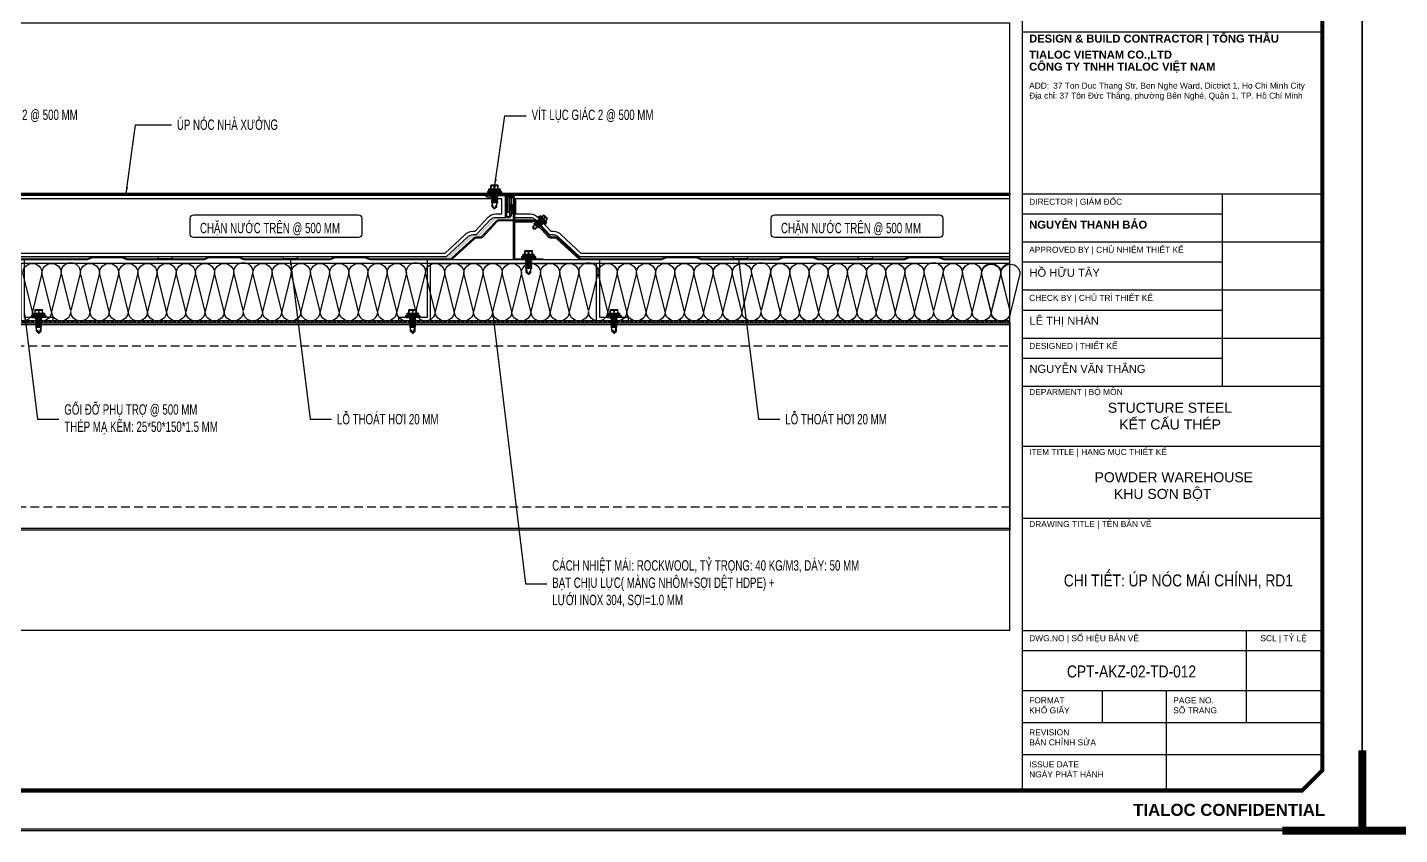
# Model space of a CAD drawing. Header units: inches. Extents: x 340055 to 349452, y -34649 to -30845.
# Drawn here: x 343103.1 to 343500.6, y -32779.5 to -32545.8 of the extents above; entities that cross this region are included whole.
import ezdxf
from ezdxf.enums import TextEntityAlignment as Align

# ---------------------------------------------------------------- set-up
doc = ezdxf.new("R2010")
doc.units = ezdxf.units.IN
doc.header["$MEASUREMENT"] = 0
doc.linetypes.add('HIDDEN', pattern=[0.375, 0.25, -0.125])
for name, color, linetype in [('0 @ 1', 7, 'Continuous'), ('3', 3, 'Continuous'), ('DIM', 8, 'Continuous'), ('flashing', 6, 'Continuous'), ('FLAT BAR', 1, 'Continuous'), ('NET IN', 3, 'Continuous'), ('STRUCTURE', 1, 'Continuous')]:
    doc.layers.add(name, color=color, linetype=linetype)
doc.layers.add('Cover text', color=7, linetype='Continuous', true_color=0x52370f)
for name, color, linetype, lineweight in [('TEXT @ 1', 7, 'Continuous', 20), ('TL-TIILE BLOCK A2$0$TL-TITLE BLOCK - TEXT @ 1', 7, 'Continuous', 25), ('TL-TIILE BLOCK A2$0$TL-TITLE BLOCK 1', 7, 'Continuous', 50), ('TL-TIILE BLOCK A2$0$TL-TITLE BLOCK 2', 7, 'Continuous', 25)]:
    doc.layers.add(name, color=color, linetype=linetype, lineweight=lineweight)
doc.styles.add('ST1H', font='vnshxh.shx', dxfattribs={"width": 0.7})
doc.styles.add('TIEU DE', font='', dxfattribs={"width": 0.8})
doc.styles.add('TL-TIILE BLOCK A2$0$MEP-TEXT T.BLOCK 1', font='arial.ttf', dxfattribs={"height": 1.5})
doc.styles.add('TL-TIILE BLOCK A2$0$MEP-TEXT T.BLOCK 2', font='arial.ttf')
doc.styles.add('TL-TIILE BLOCK A2$0$MEP-TEXT T.BLOCK 3', font='arial.ttf', dxfattribs={"height": 3})
doc.styles.get('TIEU DE').set_extended_font_data('.VnArial NarrowH')
doc.dimstyles.new('3', dxfattribs={"dimtxt": 3.5, "dimasz": 1.8, "dimexe": 1, "dimexo": 0, "dimgap": 1, "dimtad": 1, "dimdec": 0, "dimlfac": 3, "dimzin": 0, "dimdsep": 46, "dimtxsty": 'ST1H', "dimblk": 'OBLIQUE', "dimcen": 1, "dimdle": 1, "dimclrd": 8, "dimclre": 8, "dimclrt": 3, "dimadec": 0, "dimazin": 0, "dimtfac": 1, "dimtdec": 0, "dimtix": 1, "dimtofl": 0, "dimtmove": 1, "dimatfit": 3, "dimfxl": 0, "dimtolj": 1, "dimtzin": 0, "dimlwd": -1, "dimlwe": -1, "dimarcsym": 0})

# ---------------------------------------------------------------- blocks, each defined once
blk = doc.blocks.new('A$C2213260D')
at = {"color": 9, "ltscale": 0.5}
for points in [[(170, 8.33, -1), (173.33, 8.33), (171.67, 1.67)], [(176.67, 8.33), (175, 1.67), (173.33, 8.33, -1)], [(176.66, 8.46, -1), (180, 8.46), (178.33, 1.8)], [(180, 8.33, -1), (183.33, 8.33), (181.67, 1.67)], [(186.67, 8.33), (185, 1.67), (183.33, 8.33, -1)], [(186.67, 8.33, -1), (190, 8.33), (188.33, 1.67)], [(190, 8.33, -1), (193.33, 8.33), (191.67, 1.67)], [(196.67, 8.33), (195, 1.67), (193.33, 8.33, -1)], [(196.67, 8.33, -1), (200, 8.33), (198.33, 1.67)], [(200, 8.33, -1), (203.33, 8.33), (201.67, 1.67)], [(206.67, 8.33), (205, 1.67), (203.33, 8.33, -1)], [(206.66, 8.46, -1), (210, 8.46), (208.33, 1.8)], [(210, 8.33, -1), (213.33, 8.33), (211.67, 1.67)], [(216.67, 8.33), (215, 1.67), (213.33, 8.33, -1)], [(216.67, 8.33, -1), (220, 8.33), (218.33, 1.67)], [(220, 8.33, -1), (223.33, 8.33), (221.67, 1.67)], [(226.67, 8.33), (225, 1.67), (223.33, 8.33, -1)], [(226.67, 8.33, -1), (230, 8.33), (228.33, 1.67)], [(230, 8.33, -1), (233.33, 8.33), (231.67, 1.67)], [(236.67, 8.33), (235, 1.67), (233.33, 8.33, -1)], [(236.66, 8.46, -1), (240, 8.46), (238.33, 1.8)], [(240, 8.33, -1), (243.33, 8.33), (241.67, 1.67)], [(246.67, 8.33), (245, 1.67), (243.33, 8.33, -1)], [(246.67, 8.33, -1), (250, 8.33), (248.33, 1.67)], [(250, 8.33, -1), (253.33, 8.33), (251.67, 1.67)], [(256.67, 8.33), (255, 1.67), (253.33, 8.33, -1)], [(256.67, 8.33, -1), (260, 8.33), (258.33, 1.67)], [(260, 8.33, -1), (263.33, 8.33), (261.67, 1.67)], [(266.67, 8.33), (265, 1.67), (263.33, 8.33, -1)], [(266.66, 8.46, -1), (270, 8.46), (268.33, 1.8)], [(270, 8.33, -1), (273.33, 8.33), (271.67, 1.67)], [(276.67, 8.33), (275, 1.67), (273.33, 8.33, -1)], [(276.67, 8.33, -1), (280, 8.33), (278.33, 1.67)], [(280, 8.33, -1), (283.33, 8.33), (281.67, 1.67)], [(286.67, 8.33), (285, 1.67), (283.33, 8.33, -1)], [(286.67, 8.33, -1), (290, 8.33), (288.33, 1.67)], [(290, 8.33, -1), (293.33, 8.33), (291.67, 1.67)], [(296.67, 8.33), (295, 1.67), (293.33, 8.33, -1)], [(296.66, 8.46, -1), (300, 8.46), (298.33, 1.8)], [(300, 8.33, -1), (303.33, 8.33), (301.67, 1.67)], [(306.67, 8.33), (305, 1.67), (303.33, 8.33, -1)], [(306.67, 8.33, -1), (310, 8.33), (308.33, 1.67)], [(310, 8.33, -1), (313.33, 8.33), (311.67, 1.67)], [(316.67, 8.33), (315, 1.67), (313.33, 8.33, -1)], [(316.67, 8.33, -1), (320, 8.33), (318.33, 1.67)], [(320, 8.33, -1), (323.33, 8.33), (321.67, 1.67)], [(326.67, 8.33), (325, 1.67), (323.33, 8.33, -1)], [(326.66, 8.46, -1), (330, 8.46), (328.33, 1.8)], [(330, 8.33, -1), (333.33, 8.33), (331.67, 1.67)], [(333.33, 8.33, -1), (336.67, 8.33), (335, 1.67)], [(336.67, 8.2, -1), (340.01, 8.2), (338.34, 1.54)], [(340.01, 8.2, -1), (343.34, 8.2), (341.67, 1.54)]]:
    blk.add_lwpolyline(points, format="xyb", close=True, dxfattribs=at)
for points in [[(180, 0, -0.414214), (178.33, 1.67, -1), (175, 1.67, -1), (171.67, 1.67, -1), (168.33, 1.67)], [(188.33, 1.67, -1), (185, 1.67, -1), (181.67, 1.67, -0.414214), (180, 0, -0.414214)], [(198.33, 1.67, -1), (195, 1.67, -1), (191.67, 1.67, -1), (188.33, 1.67)], [(210, 0, -0.414214), (208.33, 1.67, -1), (205, 1.67, -1), (201.67, 1.67, -1), (198.33, 1.67)], [(218.33, 1.67, -1), (215, 1.67, -1), (211.67, 1.67, -0.414214), (210, 0, -0.414214)], [(228.33, 1.67, -1), (225, 1.67, -1), (221.67, 1.67, -1), (218.33, 1.67)], [(240, 0, -0.414214), (238.33, 1.67, -1), (235, 1.67, -1), (231.67, 1.67, -1), (228.33, 1.67)], [(248.33, 1.67, -1), (245, 1.67, -1), (241.67, 1.67, -0.414214), (240, 0, -0.414214)], [(258.33, 1.67, -1), (255, 1.67, -1), (251.67, 1.67, -1), (248.33, 1.67)], [(270, 0, -0.414214), (268.33, 1.67, -1), (265, 1.67, -1), (261.67, 1.67, -1), (258.33, 1.67)], [(278.33, 1.67, -1), (275, 1.67, -1), (271.67, 1.67, -0.414214), (270, 0, -0.414214)], [(288.33, 1.67, -1), (285, 1.67, -1), (281.67, 1.67, -1), (278.33, 1.67)], [(300, 0, -0.414214), (298.33, 1.67, -1), (295, 1.67, -1), (291.67, 1.67, -1), (288.33, 1.67)], [(308.33, 1.67, -1), (305, 1.67, -1), (301.67, 1.67, -0.414214), (300, 0, -0.414214)], [(318.33, 1.67, -1), (315, 1.67, -1), (311.67, 1.67, -1), (308.33, 1.67)], [(330, 0, -0.414214), (328.33, 1.67, -1), (325, 1.67, -1), (321.67, 1.67, -1), (318.33, 1.67)], [(338.33, 1.67, -1), (335, 1.67, -1), (331.67, 1.67, -0.414214), (330, 0, -0.414214)], [(341.67, 1.54, -1), (338.34, 1.54)]]:
    blk.add_lwpolyline(points, format="xyb", dxfattribs=at)
blk = doc.blocks.new('Short_Self_drilling')
at = {"layer": 'STRUCTURE', "color": 1, "linetype": 'Continuous'}
for p, q in [((6.4, 1.7), (-6.4, 1.7)), ((5.1, 3.8), (-5.1, 3.8)), ((-2.6, 2.9), (-5.1, 2.9)), ((-3.4, 3.8), (-3.4, 6.8)), ((3, 7.2), (-3, 7.2)), ((2.6, 2.9), (-2.6, 2.9)), ((-2.1, 2.8), (-2.1, 2.9)), ((6.3, 0), (0, 0)), ((2.2, 2.8), (2.2, 2.9)), ((2.2, -0.5), (2.2, 0)), ((5.1, 2.9), (2.6, 2.9)), ((3.4, 3.8), (3.4, 6.8)), ((3, -1.2), (-2.7, -0.2)), ((3, -2.7), (-2.7, -1.8)), ((3, -4.2), (-2.7, -3.3)), ((3, -5.8), (-2.7, -4.8)), ((3, -7.3), (-2.7, -6.3)), ((-1.9, -8), (-2.7, -7.9)), ((-2.1, -1.4), (-2.1, -0.9)), ((-2.1, -2.9), (-2.1, -2.4)), ((-2.1, -4.4), (-2.1, -3.9)), ((-2.1, -6), (-2.1, -5.4)), ((-2.1, -7.5), (-2.1, -7)), ((-2.1, -12.3), (-2.1, -8.5)), ((3, -8.8), (-1.1, -8.1)), ((2.1, -12.3), (2.1, -9.1)), ((2.2, -2), (2.2, -1.5)), ((2.2, -3.6), (2.2, -3)), ((2.2, -5.1), (2.2, -4.6)), ((2.2, -6.6), (2.2, -6.1)), ((2.2, -8.1), (2.2, -7.6))]:
    blk.add_line(p, q, dxfattribs=at)
blk.add_lwpolyline([(6.4, 1.3), (6.4, 1.7), (2.1, 2.8), (-2.1, 2.8), (-6.4, 1.7), (-6.4, 1.3)], close=True, dxfattribs=at)
for points in [[(-6.4, 1.3, -0.088869), (-6.3, 0), (0, 0)], [(-0.1, 3.8), (-0.3, 6.2, 0.338878), (-3.1, 6.2), (-3.3, 3.8)], [(3.3, 3.8), (3.1, 6.2, 0.338878), (0.3, 6.2), (0.1, 3.8)], [(2.1, -12.3), (0.2, -14.2, -0.333596), (-0.2, -14.2), (-2.1, -12.3)], [(-0.1, -14), (-1, -12.2, -0.148657), (-1.4, -11.2), (-2, -7.7, -0.815006), (-1.2, -7.8, 0.150833), (-0.8, -8.7)], [(2.1, -12.3), (1.7, -11.7, 0.52242), (0.9, -11.7), (-0.2, -14.2)]]:
    blk.add_lwpolyline(points, format="xyb", dxfattribs=at)
for points in [[(3, -1.2), (2.2, -1.5), (-2.1, -0.8), (-2.7, -0.2), (-2.4, 0)], [(3, -2.7), (2.2, -3), (-2.1, -2.4), (-2.7, -1.8), (-2.1, -1.4), (2.2, -2), (3, -2.7)], [(3, -4.2), (2.2, -4.6), (-2.1, -3.9), (-2.7, -3.3), (-2.1, -2.9), (2.2, -3.6), (3, -4.2)], [(3, -5.8), (2.2, -6.1), (-2.1, -5.4), (-2.7, -4.8), (-2.1, -4.4), (2.2, -5.1), (3, -5.8)], [(3, -7.3), (2.2, -7.6), (-2.1, -7), (-2.7, -6.3), (-2.1, -6), (2.2, -6.6), (3, -7.3)], [(-1.8, -8.5), (-2.1, -8.5), (-2.7, -7.9), (-2.1, -7.5), (-1.8, -7.5)], [(-1.3, -7.6), (2.2, -8.1), (3, -8.8)], [(-1.2, 0), (2.2, -0.5), (3, -1.2)], [(3, -8.8), (2.2, -9.1), (-0.8, -8.7)]]:
    blk.add_lwpolyline(points, dxfattribs=at)
for centre, radius, start, end in [((-5, 3.3), 0.455, 109.7949, 250.2674), ((-3, 6.8), 0.429, 90.0311, 180.0311), ((3, 6.8), 0.429, 0.0311, 90.0311), ((5.1, 3.3), 0.435, 279.7276, 80.3347), ((10, 0.2), 3.74, 162.2963, 182.6103)]:
    blk.add_arc(centre, radius, start, end, dxfattribs=at)
blk = doc.blocks.new('A$C5F901649')
at = {"color": 3, "ltscale": 15}
blk.add_lwpolyline([(39.21, 32.56), (34, 32.56, -0.414214), (33.67, 32.9), (33.67, 38.9, 1), (31.67, 38.9), (31.67, 34.1, 0.564916), (32.66, 34.1), (32.66, 36.75), (33, 36.75), (33, 34.1, -0.737932), (31.33, 34.1), (31.33, 38.9, -1), (34, 38.9), (34, 32.9), (39.21, 32.9, -0.207596), (39.94, 32.58), (44.21, 28.01, 0.207596), (44.46, 27.91), (45.82, 27.91, -0.246585), (46.64, 27.48), (52.91, 21.72, 0.246585), (53.18, 21.58), (76.37, 21.58, 0.095415), (76.49, 21.6), (77.92, 22.17, -0.095415), (78.29, 22.24), (86.37, 22.24, -0.095415), (86.74, 22.17), (88.17, 21.6, 0.095415), (88.29, 21.58), (110.2, 21.58, 0.095415), (110.33, 21.6), (111.76, 22.17, -0.095415), (112.13, 22.24), (120.2, 22.24, -0.095415), (120.58, 22.17), (122, 21.6, 0.095415), (122.13, 21.58), (146.7, 21.58, 0.095415), (146.83, 21.6), (148.26, 22.17, -0.095415), (148.63, 22.24), (156.7, 22.24, -0.095415), (157.08, 22.17), (158.5, 21.6, 0.095415), (158.63, 21.58), (181.82, 21.58, 0.246585), (182.09, 21.72), (188.36, 27.48, -0.246585), (189.18, 27.91), (190.54, 27.91, 0.207596), (190.79, 28.01), (195.06, 32.58, -0.207596), (195.79, 32.9), (200, 32.9), (200, 38.91, 1), (199.33, 38.91), (199.33, 34.91, 1), (199.52, 34.91, -0.067331), (199.35, 35.94), (199.35, 37.32), (199.67, 37.32), (199.67, 35.96, 0.039103), (199.86, 34.91, -1), (199, 34.91), (199, 38.91, -1), (200.33, 38.91), (200.33, 32.9, -0.414214), (200, 32.56), (195.79, 32.56, 0.207596), (195.3, 32.35), (191.03, 27.79, -0.207596), (190.54, 27.58), (189.18, 27.58, 0.246585), (188.63, 27.29), (182.36, 21.53, -0.246585), (181.82, 21.24), (158.63, 21.24, -0.095415), (158.38, 21.29), (156.95, 21.86, 0.095415), (156.7, 21.91), (148.63, 21.91, 0.095415), (148.38, 21.86), (146.95, 21.29, -0.095415), (146.7, 21.24), (122.13, 21.24, -0.095415), (121.88, 21.29), (120.45, 21.86, 0.095415), (120.2, 21.91), (112.13, 21.91, 0.095415), (111.88, 21.86), (110.45, 21.29, -0.095415), (110.2, 21.24), (88.29, 21.24, -0.095415), (88.05, 21.29), (86.62, 21.86, 0.095415), (86.37, 21.91), (78.29, 21.91, 0.095415), (78.05, 21.86), (76.62, 21.29, -0.095415), (76.37, 21.24), (53.18, 21.24, -0.246585), (52.63, 21.53), (46.36, 27.29, 0.246585), (45.82, 27.58), (44.46, 27.58, -0.207596), (43.97, 27.79), (39.7, 32.35, 0.207596)], format="xyb", close=True, dxfattribs=at)
at = {"layer": 'FLAT BAR'}
blk.add_lwpolyline([(33.33, 38.9, 1), (32, 38.9), (32, 35.02), (31.67, 35.02), (31.67, 38.9, -1), (33.67, 38.9), (33.67, 32.56), (38.85, 32.56), (38.85, 32.23), (33.67, 32.23), (33.67, 21.58), (41.82, 21.58), (41.82, 21.24), (33.33, 21.24)], format="xyb", close=True, dxfattribs=at)
at = {"layer": 'FLAT BAR', "linetype": 'Continuous'}
blk.add_lwpolyline([(66.67, 4.58), (58.33, 4.58), (58.33, 21.24), (8.33, 21.24), (8.33, 4.58), (0, 4.58), (0, 3.58), (9.33, 3.58), (9.33, 20.24), (57.33, 20.24), (57.33, 3.58), (66.67, 3.58)], close=True, dxfattribs=at)
at = {"color": 1}
for p, xscale, yscale, zscale, rotation in [((37.74, 21.58), 0.3199999990920701, 0.3199999990920701, 0.3199999990920701, 359.9688729036745), ((4.17, 4.58), -0.3200000000824856, 0.3199999998323619, 0.32, 0.03112738804631476), ((62.5, 4.58), -0.3200000000824856, 0.3199999998323619, 0.32, 0.03112738804631476)]:
    blk.add_blockref('Short_Self_drilling', p, dxfattribs=dict(at, xscale=xscale, yscale=yscale, zscale=zscale, rotation=rotation))
blk = doc.blocks.new('SideLap')
at = {"layer": 'STRUCTURE', "color": 1, "linetype": 'Continuous'}
for p, q in [((15, 16), (0, 0)), ((20, 6), (0, -3)), ((15, 16), (20, 12)), ((15, 16), (40, 16)), ((42, 30), (40, 16)), ((40, 16), (44, -8)), ((48, 16), (42, 30)), ((42, 30), (48, -10)), ((52, -11), (48, 16)), ((48, 16), (52, 16)), ((54, 30), (52, 16)), ((52, 16), (57, -18)), ((60, 16), (54, 30)), ((54, 30), (64, -33)), ((65, -18), (60, 16)), ((60, 16), (64, 16)), ((66, 30), (64, 16)), ((64, 16), (69, -18)), ((72, 16), (66, 30)), ((66, 30), (76, -33)), ((77, -18), (72, 16)), ((72, 16), (76, 16)), ((78, 31), (76, 16)), ((76, 16), (81, -18)), ((84, 16), (78, 31)), ((78, 31), (88, -33)), ((89, -18), (84, 16)), ((84, 16), (88, 16)), ((90, 30), (88, 16)), ((88, 16), (93, -18)), ((96, 16), (90, 30)), ((90, 30), (100, -33)), ((101, -18), (96, 16)), ((96, 16), (100, 16)), ((102, 30), (100, 16)), ((100, 16), (105, -18)), ((108, 16), (102, 30)), ((102, 30), (112, -33)), ((112, -11), (108, 16)), ((108, 16), (112, 16)), ((112, -51), (112, 48)), ((122, -52), (122, 49)), ((122, 49), (126, 49)), ((126, 49), (134, 16)), ((126, 49), (126, -52)), ((134, 16), (134, -18)), ((134, 16), (135, 16)), ((135, 39), (135, 19)), ((135, 19), (135, -22)), ((142, 39), (142, -42)), ((142, 26), (165, 26)), ((142, 25), (161, 23)), ((161, 1), (142, -1)), ((169, 22), (169, -25)), ((0, -3), (15, -18)), ((2, -2), (16, -10)), ((15, -18), (45, -18)), ((24, -12), (51, -17)), ((45, -16), (45, -18)), ((45, -18), (52, -33)), ((49, -16), (52, -33)), ((52, -33), (53, -18)), ((53, -18), (53, -16)), ((53, -18), (57, -18)), ((57, -18), (64, -33)), ((64, -33), (65, -18)), ((65, -18), (69, -18)), ((69, -18), (76, -33)), ((76, -33), (77, -18)), ((77, -18), (81, -18)), ((81, -18), (88, -33)), ((88, -33), (89, -18)), ((89, -18), (93, -18)), ((93, -18), (100, -33)), ((100, -33), (101, -18)), ((101, -18), (105, -18)), ((105, -18), (112, -33)), ((112, -33), (112, -20)), ((126, -52), (122, -52)), ((134, -18), (126, -52)), ((134, -18), (135, -18)), ((135, -22), (135, -42)), ((142, -2), (161, -4)), ((161, -26), (142, -28)), ((142, -28), (165, -28))]:
    blk.add_line(p, q, dxfattribs=at)
for centre, radius, start, end in [((18, 9), 3.99, 304.2302, 54.5641), ((113, 77), 29.4, 267.4208, 287.7348), ((138, 39), 3.42, 9.6964, 170.3036), ((147, 12), 18.2, 322.5592, 37.4408), ((165, 22), 3.38, 0, 90), ((2, -1), 2.24, 141.6348, 215.4287), ((24, 2), 14.9, 234.0048, 267.8268), ((52, 2), 13, 231.0825, 265.3922), ((51, -14), 2.99, 285.9762, 82.6971), ((113, -80), 29.4, 72.2652, 92.5792), ((138, -41), 3.59, 199.7637, 340.2363), ((147, -15), 18.2, 322.5592, 37.4408), ((165, -25), 3.38, 270, 0)]:
    blk.add_arc(centre, radius, start, end, dxfattribs=at)
blk = doc.blocks.new('_Oblique')
at = {"color": 0, "linetype": 'ByBlock', "lineweight": -2}
blk.add_line((-0.5, -0.5), (0.5, 0.5), dxfattribs=at)
blk = doc.blocks.new('kt kien truc 1')
at = {"layer": 'Defpoints', "color": 8}
blk.add_lwpolyline([(0, 0), (594, 0), (594, 420), (0, 420)], close=True, dxfattribs=at)
at = {"layer": 'Defpoints', "color": 8, "const_width": 2}
for points in [[(0, 20), (0, 0), (20, 0)], [(594, 20), (594, 0), (574, 0)]]:
    blk.add_lwpolyline(points, dxfattribs=at)
at = {"layer": 'TL-TIILE BLOCK A2$0$TL-TITLE BLOCK 1', "const_width": 1}
blk.add_lwpolyline([(20, 10), (579, 10), (584, 15), (584, 405), (579, 410), (20, 410), (15, 405), (15, 15)], close=True, dxfattribs=at)
at = {"layer": 'TL-TIILE BLOCK A2$0$TL-TITLE BLOCK 2'}
for p, q in [((509, 410), (509, 10)), ((509, 199.5), (584, 199.5)), ((509, 159), (584, 159)), ((559, 159), (559, 111)), ((509, 154), (559, 154)), ((509, 147), (584, 147)), ((509, 142), (559, 142)), ((509, 135), (584, 135)), ((509, 130), (559, 130)), ((509, 123), (584, 123)), ((509, 118), (559, 118)), ((509, 111), (584, 111)), ((509, 96), (584, 96)), ((509, 78), (584, 78)), ((509, 50), (584, 50)), ((565, 50), (565, 27)), ((509, 45), (584, 45)), ((509, 35), (584, 35)), ((529, 35), (529, 27)), ((545, 35), (545, 10)), ((509, 27), (584, 27)), ((509, 19), (584, 19))]:
    blk.add_line(p, q, dxfattribs=at)
at = {"layer": '0 @ 1', "attachment_point": 1}
for s, width, insert, char_height, style in [('\\pt10;{\\fArial|b1|i0|c0|p34;NGUYỄN THANH BẢO}', 32.1571, (510.79, 152.31), 2, 'TL-TIILE BLOCK A2$0$MEP-TEXT T.BLOCK 2'), ('\\pt15;{\\fArial|b1|i0|c0|p34;TIALOC CONFIDENTIAL}', 49.3859, (536.78, 6.67), 3, 'TL-TIILE BLOCK A2$0$MEP-TEXT T.BLOCK 3')]:
    blk.add_mtext_dynamic_manual_height_columns(s, width=width, gutter_width=12.5, heights=[0], dxfattribs=dict(at, insert=insert, char_height=char_height, style=style))
at = {"layer": 'TEXT @ 1', "attachment_point": 1, "style": 'TL-TIILE BLOCK A2$0$MEP-TEXT T.BLOCK 1'}
for s, width, insert, char_height in [('{\\C1;HỒ HỮU TÂY}', 50.8254, (510.84, 140.31), 2), ('{\\C1;LÊ THỊ NHÀN}', 50.8254, (510.84, 128.31), 2), ('{\\C1;NGUYỄN VĂN THẮNG}', 50.8254, (510.84, 116.31), 2), ('\\pi10.02899;{\\C1;STUCTURE STEEL \\P\\pi12.90587;KẾT CẤU THÉP}', 50.8254, (520.39, 106.84), 2.5), ('\\pi10.78205;{\\C1;POWDER WAREHOUSE\\P     KHU SƠN BỘT}', 64.0147, (516.35, 89.49), 2.5)]:
    blk.add_mtext_dynamic_manual_height_columns(s, width=width, gutter_width=15, heights=[0], dxfattribs=dict(at, insert=insert, char_height=char_height))
at = {"layer": 'TL-TIILE BLOCK A2$0$TL-TITLE BLOCK - TEXT @ 1', "attachment_point": 1}
for s, width, insert, char_height, style in [('{\\fArial|b1|i0|c0|p34;DESIGN & BUILD CONTRACTOR | TỔNG THẦU}', 66.5482, (510.78, 198.79), 2, 'TL-TIILE BLOCK A2$0$MEP-TEXT T.BLOCK 2'), ('{\\fArial|b1|i0|c0|p34;TIALOC VIETNAM CO.,LTD}', 66.5482, (510.78, 194.79), 2, 'TL-TIILE BLOCK A2$0$MEP-TEXT T.BLOCK 2'), ('{\\fArial|b1|i0|c0|p34;CÔNG TY TNHH TIALOC VIỆT NAM}', 66.5482, (510.78, 191.79), 2, 'TL-TIILE BLOCK A2$0$MEP-TEXT T.BLOCK 2'), ('ADD:^I37 Ton Duc Thang Str, Ben Nghe Ward, Dictrict 1, Ho Chi Minh City ', 70.4569, (510.78, 186.79), 1.5, 'TL-TIILE BLOCK A2$0$MEP-TEXT T.BLOCK 1'), ('Địa chỉ: 37 Tôn Đức Thắng, phường Bến Nghé, Quận 1, TP. Hồ Chí Minh', 70.522, (510.78, 184.29), 1.5, 'TL-TIILE BLOCK A2$0$MEP-TEXT T.BLOCK 1'), ('DIRECTOR | GIÁM ĐỐC', 57.2397, (510.78, 157.79), 1.5, 'TL-TIILE BLOCK A2$0$MEP-TEXT T.BLOCK 1'), ('APPROVED BY | CHỦ NHIỆM THIẾT KẾ', 57.2397, (510.78, 145.79), 1.5, 'TL-TIILE BLOCK A2$0$MEP-TEXT T.BLOCK 1'), ('CHECK BY | CHỦ TRÌ THIẾT KẾ', 50.8254, (510.78, 133.79), 1.5, 'TL-TIILE BLOCK A2$0$MEP-TEXT T.BLOCK 1'), ('DESIGNED | THIẾT KẾ', 44.9979, (510.78, 121.79), 1.5, 'TL-TIILE BLOCK A2$0$MEP-TEXT T.BLOCK 1'), ('DEPARMENT | BỘ MÔN', 63.0963, (510.78, 110.29), 1.5, 'TL-TIILE BLOCK A2$0$MEP-TEXT T.BLOCK 1'), ('ITEM TITLE | HẠNG MỤC THIẾT KẾ', 63.0963, (510.78, 95.29), 1.5, 'TL-TIILE BLOCK A2$0$MEP-TEXT T.BLOCK 1'), ('DRAWING TITLE | TÊN BẢN VẼ', 63.0963, (510.78, 77.29), 1.5, 'TL-TIILE BLOCK A2$0$MEP-TEXT T.BLOCK 1'), ('DWG.NO | SỐ HIỆU BẢN VẼ', 37.618, (510.78, 48.79), 1.5, 'TL-TIILE BLOCK A2$0$MEP-TEXT T.BLOCK 1'), ('SCL | TỶ LỆ', 37.618, (568.56, 48.79), 1.5, 'TL-TIILE BLOCK A2$0$MEP-TEXT T.BLOCK 1'), ('FORMAT', 21.1246, (510.78, 33.27), 1.5, 'TL-TIILE BLOCK A2$0$MEP-TEXT T.BLOCK 1'), ('KHỔ GIẤY', 31.0296, (510.78, 30.77), 1.5, 'TL-TIILE BLOCK A2$0$MEP-TEXT T.BLOCK 1'), ('SỐ TRANG', 31.0296, (546.78, 30.77), 1.5, 'TL-TIILE BLOCK A2$0$MEP-TEXT T.BLOCK 1'), ('PAGE NO.', 21.1246, (546.78, 33.27), 1.5, 'TL-TIILE BLOCK A2$0$MEP-TEXT T.BLOCK 1'), ('REVISION', 21.1246, (510.78, 25.27), 1.5, 'TL-TIILE BLOCK A2$0$MEP-TEXT T.BLOCK 1'), ('BẢN CHỈNH SỬA', 31.0296, (510.78, 22.77), 1.5, 'TL-TIILE BLOCK A2$0$MEP-TEXT T.BLOCK 1'), ('ISSUE DATE', 21.1246, (510.78, 17.27), 1.5, 'TL-TIILE BLOCK A2$0$MEP-TEXT T.BLOCK 1'), ('NGÀY PHÁT HÀNH', 31.0296, (510.78, 14.77), 1.5, 'TL-TIILE BLOCK A2$0$MEP-TEXT T.BLOCK 1')]:
    blk.add_mtext_dynamic_manual_height_columns(s, width=width, gutter_width=15, heights=[0], dxfattribs=dict(at, insert=insert, char_height=char_height, style=style))

msp = doc.modelspace()

# ---------------------------------------------------------------- hatches: boundary and pattern name
at = {"true_color": 0x37a1c8}
for points in [[(343090.3333, -32606.5407, 0.22919371), (343088.7652, -32605.7821), (343087.6938, -32605.7821), (343083.6199, -32601.4269, 0.20759646), (343082.1593, -32600.7932), (343077.2159, -32600.7932), (343077.2159, -32601.4599), (343082.4266, -32601.4599, -0.20759646), (343083.1569, -32601.7767), (343087.4283, -32606.3431, 0.20759646), (343087.6718, -32606.4487), (343089.0325, -32606.4487, -0.24658476), (343089.8557, -32606.881), (343096.1248, -32612.638, 0.24658476), (343096.3993, -32612.7821), (343119.5875, -32612.7821, 0.09541457), (343119.7113, -32612.7582), (343121.1395, -32612.1869, -0.09541457), (343121.5109, -32612.1154), (343096.404, -32612.1154)], [(343256.9464, -32606.5406, 0.22919371), (343255.3783, -32605.782), (343254.3069, -32605.782), (343250.233, -32601.4268, 0.20759646), (343248.7724, -32600.7931), (343243.829, -32600.7931), (343243.829, -32601.4597), (343249.0397, -32601.4597, -0.20759646), (343249.77, -32601.7766), (343254.0414, -32606.343, 0.20759646), (343254.2849, -32606.4486), (343255.6456, -32606.4486, -0.24658476), (343256.4688, -32606.8809), (343262.7379, -32612.6379, 0.24658476), (343263.0124, -32612.782), (343286.2006, -32612.782, 0.09541457), (343286.3244, -32612.7581), (343287.7526, -32612.1868, -0.09541457), (343288.124, -32612.1153), (343263.0171, -32612.1153)], [(343141.0064, -32612.1154), (343129.5875, -32612.1154, -0.09541457), (343129.9589, -32612.1869), (343131.3871, -32612.7582, 0.09541457), (343131.5109, -32612.7821), (343141.0064, -32612.7821)], [(343154.9728, -32612.1869, -0.09541457), (343155.3442, -32612.1154), (343144.9454, -32612.1154), (343144.9454, -32612.7821), (343153.4208, -32612.7821, 0.09541457), (343153.5446, -32612.7582)], [(343177.2531, -32612.1154), (343163.4208, -32612.1154, -0.09541457), (343163.7922, -32612.1869), (343165.2204, -32612.7582, 0.09541457), (343165.3442, -32612.7821), (343177.2531, -32612.7821)], [(343191.4728, -32612.1869, -0.09541457), (343191.8442, -32612.1154), (343181.1921, -32612.1154), (343181.1921, -32612.7821), (343189.9208, -32612.7821, 0.09541457), (343190.0446, -32612.7582)], [(343307.6195, -32612.1153), (343296.2006, -32612.1153, -0.09541457), (343296.572, -32612.1868), (343298.0002, -32612.7581, 0.09541457), (343298.124, -32612.782), (343307.6195, -32612.782)], [(343321.586, -32612.1868, -0.09541457), (343321.9573, -32612.1153), (343311.5585, -32612.1153), (343311.5585, -32612.782), (343320.0339, -32612.782, 0.09541457), (343320.1577, -32612.7581)], [(343343.8662, -32612.1153), (343330.0339, -32612.1153, -0.09541457), (343330.4053, -32612.1868), (343331.8335, -32612.7581, 0.09541457), (343331.9573, -32612.782), (343343.8662, -32612.782)], [(343358.086, -32612.1868, -0.09541457), (343358.4573, -32612.1153), (343347.8052, -32612.1153), (343347.8052, -32612.782), (343356.5339, -32612.782, 0.09541457), (343356.6577, -32612.7581)]]:
    msp.add_hatch(color=153, dxfattribs=at).paths.add_polyline_path(points)
h = msp.add_hatch(color=153, dxfattribs=at)
edge = h.paths.add_edge_path()
edge.add_line((343243.2159, -32601.4216), (343243.2159, -32600.755))
edge.add_line((343243.2159, -32600.755), (343239.2537, -32600.755))
edge.add_arc((343239.2537, -32602.755), 2, 90, 136.911277)
edge.add_line((343237.7931, -32601.3887), (343233.7192, -32605.7439))
edge.add_line((343233.7192, -32605.7439), (343232.6478, -32605.7439))
edge.add_arc((343232.6478, -32607.7439), 2, 90, 141.635522)
edge.add_line((343231.0796, -32606.5025), (343225.009, -32612.0772))
edge.add_line((343225.009, -32612.0772), (343199.9021, -32612.0772))
edge.add_arc((343199.9021, -32613.0772), 1, 68.19859, 90, ccw=False)
edge.add_line((343200.2735, -32612.1487), (343201.7017, -32612.72))
edge.add_arc((343201.8255, -32612.4105), 0.3333, 248.198591, 270)
edge.add_line((343201.8255, -32612.7439), (343225.0137, -32612.7439))
edge.add_arc((343225.0137, -32612.4105), 0.3333, 270, 325.407711)
edge.add_line((343225.2881, -32612.5998), (343231.5573, -32606.8428))
edge.add_arc((343232.3805, -32607.4105), 1, 90, 145.407711, ccw=False)
edge.add_line((343232.3805, -32606.4105), (343233.7412, -32606.4105))
edge.add_arc((343233.7412, -32606.0772), 0.3333, 270, 316.911277)
edge.add_line((343233.9846, -32606.3049), (343238.2561, -32601.7385))
edge.add_arc((343238.9864, -32602.4216), 1, 90, 136.911277, ccw=False)
edge.add_line((343238.9864, -32601.4216), (343243.2159, -32601.4216))
h = msp.add_hatch(color=153, dxfattribs=at)
edge = h.paths.add_edge_path()
edge.add_line((343387.7421, -32612.7437), (343387.7421, -32612.0771))
edge.add_line((343387.7421, -32612.0771), (343366.5152, -32612.0771))
edge.add_arc((343366.5152, -32613.0771), 1, 68.19859, 90, ccw=False)
edge.add_line((343366.8866, -32612.1486), (343368.3148, -32612.7199))
edge.add_arc((343368.4386, -32612.4104), 0.3333, 248.198591, 270)
edge.add_line((343368.4386, -32612.7437), (343387.7421, -32612.7437))
at = {"true_color": 0xf2ee0d}
h = msp.add_hatch(dxfattribs=at)
h.set_pattern_fill('ANSI37,_O', color=2, scale=7.272727, angle=-11.415779)
h.set_pattern_definition([(45.00416636, (-247812.6474, 33043.3627), (-0.642871089, 0.6427776007), []), (135.00416636, (-247812.6474, 33043.3627), (-0.6427776007, -0.642871089), [])])
h.paths.add_polyline_path([(343387.7421, -32631.3461), (343387.7421, -32630.7822), (342818.4042, -32630.7822), (342818.4042, -32631.3461)])

# ---------------------------------------------------------------- linework, layer by layer
at = {"color": 8}
msp.add_lwpolyline([(342818.4042, -32720.3253), (343387.7421, -32720.3253), (343387.7421, -32544.5354), (342818.4042, -32544.5354), (342818.4042, -32720.3253)], dxfattribs=at)
at = {"color": 9, "ltscale": 15}
for points in [[(343096.404, -32612.1154), (343224.4932, -32612.1154), (343230.5638, -32606.5407, -0.22919371), (343232.132, -32605.7821), (343233.2034, -32605.7821), (343237.2772, -32601.4269, -0.20759646), (343238.7378, -32600.7932), (343241.5501, -32600.7934), (343241.5501, -32594.453), (343077.2211, -32594.4528), (343077.2159, -32600.7932), (343082.1593, -32600.7932, -0.20759646), (343083.6199, -32601.4269), (343087.6938, -32605.7821), (343088.7652, -32605.7821, -0.22919371), (343090.3333, -32606.5407)], [(343096.7935, -32611.1154), (343224.1037, -32611.1154), (343229.8349, -32605.8524, -0.22154712), (343232.132, -32604.7821), (343232.7695, -32604.7821), (343236.547, -32600.7438, -0.20759646), (343238.7378, -32599.7932), (343240.5501, -32599.7934), (343240.5501, -32595.453), (343077.8825, -32595.4528), (343077.8825, -32599.7932), (343082.1593, -32599.7932, -0.20759646), (343084.3502, -32600.7438), (343088.1277, -32604.7821), (343088.7652, -32604.7821, -0.22154712), (343091.0622, -32605.8524)]]:
    msp.add_lwpolyline(points, format="xyb", close=True, dxfattribs=at)
at = {"color": 3, "ltscale": 15}
for points in [[(343242.829, -32594.1194), (343236.1752, -32594.1194, 1), (343236.1456, -32594.7976), (343238.7892, -32595.5556), (343238.8189, -32595.2171), (343236.1752, -32594.4591), (343242.829, -32594.4591)], [(343387.7421, -32613.1153), (343368.8264, -32613.1153, -0.09541457), (343368.5788, -32613.0676), (343367.1505, -32612.4963, 0.09541457), (343366.9029, -32612.4486), (343358.8264, -32612.4486, 0.09541457), (343358.5788, -32612.4963), (343357.1505, -32613.0676, -0.09541457), (343356.9029, -32613.1153), (343332.3264, -32613.1153, -0.09541457), (343332.0788, -32613.0676), (343330.6505, -32612.4963, 0.09541457), (343330.4029, -32612.4486), (343322.3264, -32612.4486, 0.09541457), (343322.0788, -32612.4963), (343320.6505, -32613.0676, -0.09541457), (343320.4029, -32613.1153), (343298.4931, -32613.1153, -0.09541457), (343298.2455, -32613.0676), (343296.8172, -32612.4963, 0.09541457), (343296.5696, -32612.4486), (343288.4931, -32612.4486, 0.09541457), (343288.2455, -32612.4963), (343286.8172, -32613.0676, -0.09541457), (343286.5696, -32613.1153), (343263.3814, -32613.1153, -0.24658476), (343262.8326, -32612.8271), (343256.5634, -32607.0701, 0.24658476), (343256.0146, -32606.782), (343254.6539, -32606.782, -0.20759646), (343254.1671, -32606.5707), (343249.8956, -32602.0043, 0.20759646), (343249.4087, -32601.7931), (343244.198, -32601.7931, -0.41421356), (343243.8647, -32601.4597), (343243.8647, -32595.4527, 1), (343241.8647, -32595.4527), (343241.8647, -32600.2606, 0.564916), (343242.8561, -32600.2606), (343242.8561, -32597.6068), (343243.1959, -32597.6068), (343243.1959, -32600.2606, -0.73793199), (343241.5335, -32600.2606), (343241.5313, -32595.4527, -1), (343244.198, -32595.4527), (343244.198, -32601.4597), (343249.4087, -32601.4597, -0.20759646), (343250.139, -32601.7766), (343254.4105, -32606.343, 0.20759646), (343254.6539, -32606.4486), (343256.0146, -32606.4486, -0.24658476), (343256.8378, -32606.8809), (343263.107, -32612.6379, 0.24658476), (343263.3814, -32612.782), (343286.5696, -32612.782, 0.09541457), (343286.6934, -32612.7581), (343288.1217, -32612.1868, -0.09541457), (343288.4931, -32612.1153), (343296.5696, -32612.1153, -0.09541457), (343296.941, -32612.1868), (343298.3693, -32612.7581, 0.09541457), (343298.4931, -32612.782), (343320.4029, -32612.782, 0.09541457), (343320.5267, -32612.7581), (343321.955, -32612.1868, -0.09541457), (343322.3264, -32612.1153), (343330.4029, -32612.1153, -0.09541457), (343330.7743, -32612.1868), (343332.2026, -32612.7581, 0.09541457), (343332.3264, -32612.782), (343356.9029, -32612.782, 0.09541457), (343357.0267, -32612.7581), (343358.455, -32612.1868, -0.09541457), (343358.8264, -32612.1153), (343366.9029, -32612.1153, -0.09541457), (343367.2743, -32612.1868), (343368.7026, -32612.7581, 0.09541457), (343368.8264, -32612.782), (343387.7421, -32612.782)]]:
    msp.add_lwpolyline(points, format="xyb", dxfattribs=at)
at = {"color": 9, "ltscale": 15}
for points in [[(343387.7421, -32594.4528), (343243.8342, -32594.4527), (343243.829, -32600.7931), (343248.7724, -32600.7931, -0.20759646), (343250.233, -32601.4268), (343254.3069, -32605.782), (343255.3783, -32605.782, -0.22919371), (343256.9464, -32606.5406), (343263.0171, -32612.1153), (343387.7421, -32612.1153)], [(343387.7421, -32595.4529), (343244.4956, -32595.4527), (343244.4956, -32599.7931), (343248.7724, -32599.7931, -0.20759646), (343250.9633, -32600.7437), (343254.7408, -32604.782), (343255.3783, -32604.782, -0.22154712), (343257.6753, -32605.8523), (343263.4066, -32611.1153), (343387.7421, -32611.1153)]]:
    msp.add_lwpolyline(points, format="xyb", dxfattribs=at)
at = {"color": 1}
for points in [[(343141.0064, -32612.1154), (343144.9454, -32612.1154), (343144.9454, -32612.7821), (343141.0064, -32612.7821)], [(343177.2531, -32612.1154), (343181.1921, -32612.1154), (343181.1921, -32612.7821), (343177.2531, -32612.7821)], [(343307.6195, -32612.1153), (343311.5585, -32612.1153), (343311.5585, -32612.782), (343307.6195, -32612.782)], [(343343.8662, -32612.1153), (343347.8052, -32612.1153), (343347.8052, -32612.782), (343343.8662, -32612.782)]]:
    msp.add_lwpolyline(points, close=True, dxfattribs=at)
at = {"color": 8}
msp.add_lwpolyline([(342818.4042, -32614.1155), (342818.4042, -32630.7822), (343387.7421, -32630.7822), (343387.7421, -32614.1155)], close=True, dxfattribs=at)
at = {"color": 9, "ltscale": 0.5}
for points in [[(343268.4042, -32616.8933, -1), (343273.9597, -32616.8933), (343271.182, -32628.0044)], [(343279.5153, -32616.8933), (343276.7375, -32628.0044), (343273.9597, -32616.8933, -1)], [(343279.5153, -32616.8933, -1), (343285.0709, -32616.8933), (343282.2931, -32628.0044)], [(343285.0709, -32616.8933, -1), (343290.6264, -32616.8933), (343287.8486, -32628.0044)], [(343296.182, -32616.8933), (343293.4042, -32628.0044), (343290.6264, -32616.8933, -1)], [(343296.182, -32616.8933, -1), (343301.7375, -32616.8933), (343298.9597, -32628.0044)], [(343301.7375, -32616.8933, -1), (343307.2931, -32616.8933), (343304.5153, -32628.0044)], [(343312.8486, -32616.8933), (343310.0709, -32628.0044), (343307.2931, -32616.8933, -1)], [(343312.8402, -32616.6766, -1), (343318.3957, -32616.6766), (343315.618, -32627.7877)], [(343318.4042, -32616.8933, -1), (343323.9597, -32616.8933), (343321.182, -32628.0044)], [(343329.5153, -32616.8933), (343326.7375, -32628.0044), (343323.9597, -32616.8933, -1)], [(343329.5153, -32616.8933, -1), (343335.0709, -32616.8933), (343332.2931, -32628.0044)], [(343335.0709, -32616.8933, -1), (343340.6264, -32616.8933), (343337.8486, -32628.0044)], [(343346.182, -32616.8933), (343343.4042, -32628.0044), (343340.6264, -32616.8933, -1)], [(343346.182, -32616.8933, -1), (343351.7375, -32616.8933), (343348.9597, -32628.0044)], [(343351.7375, -32616.8933, -1), (343357.2931, -32616.8933), (343354.5153, -32628.0044)], [(343362.8486, -32616.8933), (343360.0709, -32628.0044), (343357.2931, -32616.8933, -1)], [(343362.8402, -32616.6766, -1), (343368.3957, -32616.6766), (343365.618, -32627.7877)], [(343368.4042, -32616.8933, -1), (343373.9597, -32616.8933), (343371.182, -32628.0044)], [(343379.5153, -32616.8933), (343376.7375, -32628.0044), (343373.9597, -32616.8933, -1)], [(343379.5153, -32616.8933, -1), (343385.0709, -32616.8933), (343382.2931, -32628.0044)]]:
    msp.add_lwpolyline(points, format="xyb", close=True, dxfattribs=at)
for points in [[(343387.7421, -32627.5784), (343385.0709, -32616.8933, -0.40302379), (343387.7421, -32614.1176, -0.40302379)], [(343282.2931, -32628.0044, -1), (343276.7375, -32628.0044, -1), (343271.182, -32628.0044, -0.41421356), (343268.4042, -32630.7822, -0.41421356)], [(343298.9597, -32628.0044, -1), (343293.4042, -32628.0044, -1), (343287.8486, -32628.0044, -1), (343282.2931, -32628.0044)], [(343318.4042, -32630.7822, -0.41421356), (343315.6264, -32628.0044, -1), (343310.0709, -32628.0044, -1), (343304.5153, -32628.0044, -1), (343298.9597, -32628.0044)], [(343332.2931, -32628.0044, -1), (343326.7375, -32628.0044, -1), (343321.182, -32628.0044, -0.41421356), (343318.4042, -32630.7822, -0.41421356)], [(343348.9597, -32628.0044, -1), (343343.4042, -32628.0044, -1), (343337.8486, -32628.0044, -1), (343332.2931, -32628.0044)], [(343368.4042, -32630.7822, -0.41421356), (343365.6264, -32628.0044, -1), (343360.0709, -32628.0044, -1), (343354.5153, -32628.0044, -1), (343348.9597, -32628.0044)], [(343382.2931, -32628.0044, -1), (343376.7375, -32628.0044, -1), (343371.182, -32628.0044, -0.41421356), (343368.4042, -32630.7822, -0.41421356)], [(343387.7421, -32628.7663, -0.86991408), (343382.2931, -32628.0044)]]:
    msp.add_lwpolyline(points, format="xyb", dxfattribs=at)
at = {"color": 2, "true_color": 0xf2ee0d}
msp.add_lwpolyline([(343387.7421, -32631.3461), (343387.7421, -32630.7822), (342818.4042, -32630.7822), (342818.4042, -32631.3461), (343387.7421, -32631.3461)], dxfattribs=at)
at = {"color": 94}
msp.add_lwpolyline([(342818.4042, -32691.3461), (342818.4042, -32631.3461), (343387.7421, -32631.3461), (343387.7421, -32691.3461), (342818.4042, -32691.3461)], close=True, dxfattribs=at)
for points in [[(342818.4042, -32631.8461), (343387.7421, -32631.8461)], [(343387.7421, -32690.8461), (342818.4042, -32690.8461)]]:
    msp.add_lwpolyline(points, dxfattribs=at)
at = {"color": 94, "linetype": 'HIDDEN', "ltscale": 10}
for points in [[(342818.4042, -32638.0127), (343387.7421, -32638.0127)], [(343387.7421, -32684.6794), (342818.4042, -32684.6794)]]:
    msp.add_lwpolyline(points, dxfattribs=at)
at = {"layer": 'flashing'}
msp.add_lwpolyline([(342818.4042, -32593.7859), (343387.7421, -32593.7859), (343387.7421, -32594.1195), (342818.4042, -32594.1195)], close=True, dxfattribs=at)
at = {"layer": 'FLAT BAR'}
msp.add_lwpolyline([(343243.8647, -32595.4529, 1), (343242.5313, -32595.4529), (343242.5313, -32599.3352), (343242.198, -32599.3352), (343242.198, -32595.4529, -1), (343244.198, -32595.4529), (343244.198, -32601.7933), (343249.3774, -32601.7933), (343249.3774, -32602.1267), (343244.198, -32602.1267), (343244.198, -32612.7822), (343252.3553, -32612.7822), (343252.3553, -32613.1155), (343243.8647, -32613.1155)], format="xyb", close=True, dxfattribs=at)
at = {"layer": 'FLAT BAR', "linetype": 'Continuous'}
msp.add_lwpolyline([(343277.198, -32629.7822), (343268.8647, -32629.7822), (343268.8647, -32613.1155), (343218.8647, -32613.1155), (343218.8647, -32629.7822), (343210.5313, -32629.7822), (343210.5313, -32630.7822), (343219.8647, -32630.7822), (343219.8647, -32614.1155), (343267.8647, -32614.1155), (343267.8647, -32630.7822), (343277.198, -32630.7822)], close=True, dxfattribs=at)
at = {"layer": 'NET IN'}
msp.add_lwpolyline([(343489.7906, -32291.3349), (344178.5705, -32291.3349), (344178.5705, -32777.9354), (343489.7906, -32777.9354)], close=True, dxfattribs=at)

# ---------------------------------------------------------------- block references
at = {"color": 1}
for p, xscale, yscale, zscale, rotation in [((343238.3728, -32593.7859), 0.3199999990920701, 0.3199999990920701, 0.3199999990920701, 359.9688729036745), ((343248.2766, -32612.7822), 0.3199999990920701, 0.3199999990920701, 0.3199999990920701, 359.9688729036745), ((343214.698, -32629.7822), -0.3200000000824856, 0.3199999998323619, 0.32, 0.03112738804631476), ((343273.0313, -32629.7822), -0.3200000000824856, 0.3199999998323619, 0.32, 0.03112738804631476)]:
    msp.add_blockref('Short_Self_drilling', p, dxfattribs=dict(at, xscale=xscale, yscale=yscale, zscale=zscale, rotation=rotation))
at = {"color": 8}
msp.add_blockref('A$C5F901649', (343043.8652, -32634.3573), dxfattribs=at)
at = {"color": 8, "xscale": 1.666666666656965, "yscale": 1.666666666656965, "zscale": 1.666666666656965}
msp.add_blockref('A$C2213260D', (342818.404, -32630.7822), dxfattribs=at)
at = {"layer": '3', "xscale": 1.159562065285868, "yscale": 1.159562065285868, "zscale": 1.159562065285868}
msp.add_blockref('kt kien truc 1', (343489.7906, -32778.3509), dxfattribs=at)
at = {"layer": 'DIM', "xscale": 0.02999999876973105, "yscale": 0.02999999876973105, "zscale": 0.02999999876973105, "rotation": 43.08872314303367}
msp.add_blockref('SideLap', (343249.4894, -32604.0569), dxfattribs=at)

# ---------------------------------------------------------------- leaders
at = {"color": 9}
for points in [[(343131.6953, -32593.8338), (343134.3871, -32573.9589), (343146.3644, -32573.9589)], [(343238.5171, -32591.4869), (343241.4136, -32571.4122), (343249.1434, -32571.4122)], [(343179.2226, -32612.7821), (343185.0324, -32659.2435), (343192.7622, -32659.2435)], [(343309.107, -32612.7821), (343314.9167, -32659.2435), (343322.6466, -32659.2435)], [(343102.198, -32628.6302), (343106.026, -32659.2435), (343113.7559, -32659.2435)], [(343237.8486, -32628.0044), (343247.3872, -32706.9094), (343255.117, -32706.9094)]]:
    msp.add_leader(points, dimstyle='3', override={"dimgap": 1, "dimtad": 0}, dxfattribs=at)

# ---------------------------------------------------------------- next in the draw order: texts
at = {"color": 20, "true_color": 0xf25d0d, "insert": (343255.117, -32706.9094), "char_height": 3, "attachment_point": 4, "style": 'ST1H', "bg_fill": 2}
msp.add_mtext('\\A1;C¸CH NHIÖT M¸I: ROCKWOOL, tû träng: 40 kg/m3, dµy: 50 mm\\PB¹T CHÞU LùC( MµNG NH¤M+SîI DÖT HDPE) +\\PL¦íI INOX 304, SîI=1.0 MM', dxfattribs=at)
at = {"layer": '3', "char_height": 3, "attachment_point": 4, "style": 'ST1H', "bg_fill": 2}
for s, insert in [('\\A1;VÝT LôC GI¸C 2 @ 500 MM', (343082.3325, -32571.4122, 0)), ('\\A1;VÝT LôC GI¸C 2 @ 500 MM', (343249.1434, -32571.4122, 0)), ('\\A1;óP NãC nhµ x\xadëng', (343146.3644, -32573.9589)), ('\\A1;gèi ®ì phô trî @ 500 mm\\PthÐp m¹ kÏm: 25*50*150*1.5 mm', (343113.7559, -32659.2435)), ('\\A1;Lç THO¸T H¥I 20 MM', (343192.7622, -32659.2435)), ('\\A1;Lç THO¸T H¥I 20 MM', (343322.6466, -32659.2435))]:
    msp.add_mtext(s, dxfattribs=dict(at, insert=insert))
at = {"layer": 'flashing', "color": 1, "char_height": 3, "attachment_point": 4, "style": 'ST1H', "bg_fill": 2}
for insert in [(343153.0571, -32604.1903), (343321.3887, -32604.1903)]:
    msp.add_mtext('\\A1;CHÆN N¦íC TR£N @ 500 MM', dxfattribs=dict(at, insert=insert))

# ---------------------------------------------------------------- next in the draw order: linework, layer by layer
at = {"layer": 'flashing', "color": 1}
for points in [[(343151.2417, -32600.0211), (343198.9381, -32600.0211, -0.41421356), (343199.9381, -32601.0211), (343199.9381, -32605.6307, -0.41421356), (343198.9381, -32606.6307), (343151.2417, -32606.6307, -0.41421356), (343150.2417, -32605.6307), (343150.2417, -32601.0211, -0.41421356)], [(343319.5733, -32600.0211), (343367.2697, -32600.0211, -0.41421356), (343368.2697, -32601.0211), (343368.2697, -32605.6307, -0.41421356), (343367.2697, -32606.6307), (343319.5733, -32606.6307, -0.41421356), (343318.5733, -32605.6307), (343318.5733, -32601.0211, -0.41421356)]]:
    msp.add_lwpolyline(points, format="xyb", close=True, dxfattribs=at)
at = {"layer": 'NET IN'}
msp.add_lwpolyline([(342801.0108, -32291.3349), (343489.7906, -32291.3349), (343489.7906, -32777.9354), (342801.0108, -32777.9354)], close=True, dxfattribs=at)

# ---------------------------------------------------------------- next in the draw order: block references
at = {"layer": '3'}
ref = msp.add_blockref('kt kien truc 1', (342801.0108, -32778.3509), dxfattribs=dict(at, xscale=1.159562065285868, yscale=1.159562065285868, zscale=1.159562065285868))
ref.add_attrib('TENBANVE', 'CHI TIÕT: óP NãC M¸I CHÝNH, RD1', dxfattribs={"layer": 'Cover text', "ltscale": 0.5, "height": 3.478686, "style": 'TIEU DE'}).set_placement((343436.5163, -32705.9182), align=Align.MIDDLE_CENTER)
ref.add_attrib('STT', 'CPT-AKZ-02-TD-012', dxfattribs={"layer": 'Cover text', "ltscale": 0.5, "height": 3.478686, "style": 'TIEU DE'}).set_placement((343422.9537, -32732.2855), align=Align.MIDDLE_CENTER)

doc.saveas('drawing.dxf')
